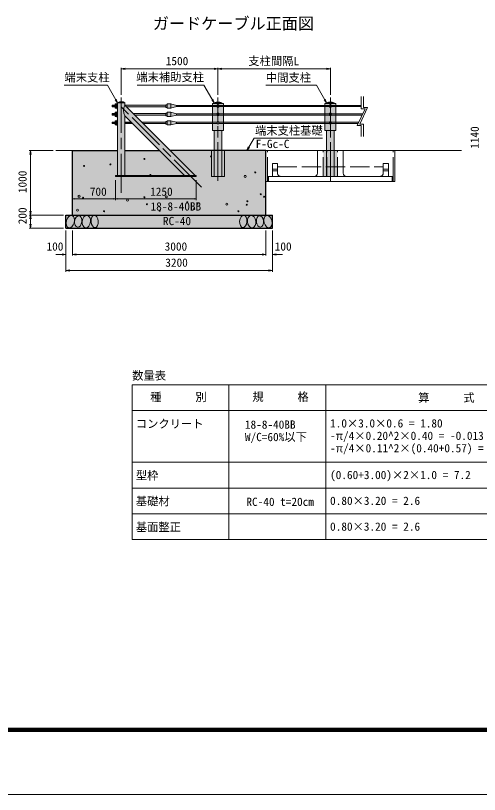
# Model space of a CAD drawing. Units: millimetres at full size, sheet at 1:20, with parts at other scales. Extents: x 0 to 19397, y -2099 to 11880.
# Drawn here: x 9435 to 12313, y 0 to 4828 of the extents above; entities that cross this region are included whole.
import ezdxf
from ezdxf.enums import TextEntityAlignment as Align

# ---------------------------------------------------------------- set-up
doc = ezdxf.new("R2010")
doc.units = ezdxf.units.MM
doc.header["$LTSCALE"] = 20
doc.linetypes.add('CHAIN', pattern=[18.5, 12, -1.5, 3.5, -1.5])
doc.linetypes.add('DASHED', pattern=[7.5, 6, -1.5])
for name, color, linetype, lineweight in [('D-BGD', 8, 'Continuous', 13), ('D-STR', 7, 'Continuous', 30), ('D-STR-STR1', 7, 'DASHED', 13), ('D-TTL', 7, 'Continuous', 100), ('D-計画', 7, 'Continuous', 13), ('V-nasSTD', 11, 'Continuous', 25)]:
    doc.layers.add(name, color=color, linetype=linetype, lineweight=lineweight)
doc.styles.add('ＭＳ ゴシック', font='')
doc.styles.get('ＭＳ ゴシック').set_extended_font_data('MS Gothic')

# ---------------------------------------------------------------- blocks, each defined once
blk = doc.blocks.new('open_arrow')
at = {"color": 0, "linetype": 'Continuous', "lineweight": -2}
blk.add_lwpolyline([(7.5, 1.25), (0, 0), (7.5, -1.25)], dxfattribs=at)

msp = doc.modelspace()

# ---------------------------------------------------------------- hatches: boundary and pattern name
at = {"layer": 'D-BGD'}
msp.add_hatch(color=11, dxfattribs=at).paths.add_polyline_path([(10329.91, 3991.12), (10394.57, 3991.12), (10548.57, 3837.12), (10483.91, 3837.12)])
at = {"layer": 'V-nasSTD'}
h = msp.add_hatch(color=256, dxfattribs=at)
h.paths.add_polyline_path([(10035.56, 4262.12), (10052.72, 4262.12), (10052.72, 4257.04), (10052.72, 4256.22, 0.41421), (10055.12, 4253.82), (10065.2, 4253.82), (10065.2, 4247.92), (10068.28, 4247.92), (10068.28, 4286.32), (10065.2, 4286.32), (10065.2, 4280.42), (10055.12, 4280.42, 0.41421), (10052.72, 4278.02), (10052.72, 4277.2), (10052.72, 4272.12), (10035.56, 4272.12)])
h.paths.add_polyline_path([(10065.2, 4259.44), (10055.12, 4259.44, -0.15261), (10052.72, 4267.12, -0.15261), (10055.12, 4274.8), (10065.2, 4274.8)], flags=16)
h.paths.add_polyline_path([(10065.2, 4259.44), (10055.12, 4259.44, -0.15261), (10052.72, 4267.12, -0.15261), (10055.12, 4274.8), (10065.2, 4274.8)], flags=16)
for points in [[(10114.03, 4287.12, 0.34816), (10068.28, 4287.12)], [(10068.28, 4287.12), (10114.03, 4287.12), (10114.03, 4271.66), (10394.57, 3991.12), (10329.91, 3991.12), (10114.03, 4207), (10114.03, 3991.12), (10068.28, 3991.12)], [(10114.03, 4272.12), (10366.87, 4272.12), (10366.87, 4275.12), (10374.87, 4275.12), (10374.87, 4280.45), (10398.2, 4280.45), (10432.82, 4270.72), (11579.32, 4270.72), (11579.32, 4263.52), (10432.82, 4263.52), (10398.2, 4253.79), (10374.87, 4253.79), (10374.87, 4259.12), (10366.87, 4259.12), (10366.87, 4262.12), (10123.57, 4262.12), (10114.03, 4271.66)], [(10657.14, 4115.12), (10657.14, 4283.12), (10725.14, 4283.12), (10725.14, 4115.12), (10714.06, 4115.12), (10714.06, 3991.12), (10668.22, 3991.12), (10668.22, 4115.12)], [(10714.06, 4283.12), (10714.06, 4287.12, 0.26367), (10668.22, 4287.12), (10668.22, 4283.12)], [(11422.21, 4283.12), (11354.21, 4283.12), (11354.21, 4219.44), (11354.21, 4218.72), (10725.14, 4218.72), (10725.14, 4211.52), (11354.21, 4211.52), (11354.21, 4166.72), (10725.14, 4166.72), (10725.14, 4159.52), (11354.21, 4159.52), (11354.21, 4115.12), (11365.29, 4115.12), (11365.29, 3991.12), (11411.13, 3991.12), (11411.13, 4115.12), (11422.21, 4115.12), (11422.21, 4159.52), (11561.25, 4159.52), (11564.58, 4166.72), (11422.21, 4166.72), (11422.21, 4211.52), (11585.29, 4211.52), (11588.62, 4218.72), (11422.21, 4218.72)], [(11411.13, 4283.12), (11411.13, 4287.12, 0.26367), (11365.29, 4287.12), (11365.29, 4283.12)], [(10657.14, 4218.72), (10432.82, 4218.72), (10398.2, 4228.45), (10374.87, 4228.45), (10374.87, 4223.12), (10366.87, 4223.12), (10366.87, 4220.12), (10165.57, 4220.12), (10175.57, 4210.12), (10366.87, 4210.12), (10366.87, 4207.12), (10374.87, 4207.12), (10374.87, 4201.79), (10398.2, 4201.79), (10432.82, 4211.52), (10657.14, 4211.52)], [(10052.72, 4158.12), (10052.72, 4153.04), (10052.72, 4152.22, 0.41421), (10055.12, 4149.82), (10065.2, 4149.82), (10065.2, 4143.92), (10068.28, 4143.92), (10068.28, 4182.32), (10065.2, 4182.32), (10065.2, 4176.42), (10055.12, 4176.42, 0.41421), (10052.72, 4174.02), (10052.72, 4173.2), (10052.72, 4168.12), (10035.56, 4168.12), (10035.56, 4158.12)], [(10152.91, 4168.12), (10114.03, 4168.12), (10114.03, 4158.12), (10162.91, 4158.12)], [(10657.14, 4166.72), (10432.82, 4166.72), (10398.2, 4176.45), (10374.87, 4176.45), (10374.87, 4171.12), (10366.87, 4171.12), (10366.87, 4168.12), (10217.57, 4168.12), (10227.57, 4158.12), (10366.87, 4158.12), (10366.87, 4155.12), (10374.87, 4155.12), (10374.87, 4149.79), (10398.2, 4149.79), (10432.82, 4159.52), (10657.14, 4159.52)], [(9788.27, 3991.12), (10988.27, 3991.12), (10988.27, 3591.12), (11028.27, 3591.12), (11028.27, 3511.12), (9748.27, 3511.12), (9748.27, 3591.12), (9788.27, 3591.12)], [(11344.27, 3991.12), (11432.27, 3991.12), (11432.27, 3831.12), (11344.27, 3831.12)]]:
    msp.add_hatch(color=256, dxfattribs=at).paths.add_polyline_path(points)
h = msp.add_hatch(color=256, dxfattribs=at)
h.paths.add_polyline_path([(10035.56, 4210.12), (10052.72, 4210.12), (10052.72, 4205.04), (10052.72, 4204.22, 0.41421), (10055.12, 4201.82), (10065.2, 4201.82), (10065.2, 4195.92), (10068.28, 4195.92), (10068.28, 4234.32), (10065.2, 4234.32), (10065.2, 4228.42), (10055.12, 4228.42, 0.41421), (10052.72, 4226.02), (10052.72, 4225.2), (10052.72, 4220.12), (10035.56, 4220.12)])
h.paths.add_polyline_path([(10065.2, 4207.44), (10055.12, 4207.44, -0.15261), (10052.72, 4215.12, -0.15261), (10055.12, 4222.8), (10065.2, 4222.8)], flags=16)
h.paths.add_polyline_path([(10065.2, 4222.8), (10055.12, 4222.8, 0.15261), (10052.72, 4215.12, 0.15261), (10055.12, 4207.44), (10065.2, 4207.44)], flags=16)

# ---------------------------------------------------------------- linework, layer by layer
at = {"layer": 'D-STR', "linetype": 'DASHED', "lineweight": 13}
msp.add_lwpolyline([(11411.13, 3991.12), (11411.13, 3831.12), (11365.41, 3831.12), (11365.41, 3991.12)], dxfattribs=at)
at = {"layer": 'D-STR-STR1', "linetype": 'Continuous'}
for p, q in [((10988.27, 3991.12), (11788.27, 3991.12)), ((10988.27, 3799.12), (10988.27, 3991.12)), ((11308.27, 3991.12), (11308.27, 3851.12)), ((11468.27, 3991.12), (11468.27, 3851.12)), ((11788.27, 3799.12), (11788.27, 3991.12)), ((10998.27, 3831.12), (11778.27, 3831.12)), ((10998.27, 3799.12), (10998.27, 3831.12)), ((11004.67, 3799.12), (11004.67, 3831.12)), ((11771.87, 3799.12), (11771.87, 3831.12)), ((11778.27, 3799.12), (11778.27, 3831.12)), ((10988.27, 3799.12), (11788.27, 3799.12))]:
    msp.add_line(p, q, dxfattribs=at)
at = {"layer": 'D-STR-STR1'}
for p, q in [((10998.27, 3831.12), (10998.27, 3991.12)), ((11344.27, 3831.12), (11344.27, 3991.12)), ((11432.27, 3831.12), (11432.27, 3991.12)), ((11778.27, 3831.12), (11778.27, 3991.12)), ((11028.27, 3831.12), (11028.27, 3911.12)), ((11060.27, 3911.12), (11028.27, 3911.12)), ((11060.27, 3851.12), (11060.27, 3911.12)), ((11716.27, 3911.12), (11748.27, 3911.12)), ((11716.27, 3851.12), (11716.27, 3911.12)), ((11748.27, 3831.12), (11748.27, 3911.12)), ((11028.27, 3876.12), (11060.27, 3876.12)), ((11028.27, 3866.12), (11060.27, 3866.12)), ((11060.27, 3891.12), (11716.27, 3891.12)), ((11716.27, 3876.12), (11748.27, 3876.12)), ((11716.27, 3866.12), (11748.27, 3866.12))]:
    msp.add_line(p, q, dxfattribs=at)
for centre, start, end in [((11080.27, 3851.12), 180, 270), ((11696.27, 3851.12), 270, 0)]:
    msp.add_arc(centre, 20, start, end, dxfattribs=at)
at = {"layer": 'D-STR-STR1', "linetype": 'Continuous'}
for centre, start, end in [((11288.27, 3851.12), 270, 0), ((11488.27, 3851.12), 180, 270)]:
    msp.add_arc(centre, 20, start, end, dxfattribs=at)
at = {"layer": 'D-TTL'}
msp.add_line((400, 400), (16420, 400), dxfattribs=at)
at = {"layer": 'D-計画'}
for p, q in [((10091.14, 4336.45), (10091.14, 4505.01)), ((10091.14, 4497.01), (10691.14, 4497.01)), ((10691.14, 4336.45), (10691.14, 4505.01)), ((10691.14, 4497.01), (11388.21, 4497.01)), ((11388.21, 4336.45), (11388.21, 4505.01)), ((10603.97, 4397.15), (10189.27, 4397.15)), ((10667.49, 4287.12), (10603.97, 4397.15)), ((10667.49, 4287.12), (10652.03, 4305.91)), ((10667.49, 4287.12), (10658.96, 4309.91)), ((11579.32, 4326.98), (11579.32, 4250.53)), ((11594.13, 4326.98), (11594.13, 4258.42)), ((10035.56, 4272.12), (10035.56, 4262.12)), ((10035.56, 4272.12), (10052.72, 4272.12)), ((10035.56, 4262.12), (10052.72, 4262.12)), ((10052.72, 4278.02), (10052.72, 4256.22)), ((10065.2, 4280.42), (10055.12, 4280.42)), ((10065.2, 4274.8), (10055.12, 4274.8)), ((10065.2, 4259.44), (10055.12, 4259.44)), ((10055.12, 4253.82), (10065.2, 4253.82)), ((10068.28, 4286.32), (10065.2, 4286.32)), ((10065.2, 4286.32), (10065.2, 4247.92)), ((10065.2, 4280.42), (10065.2, 4253.82)), ((10068.28, 3837.12), (10068.28, 4287.12)), ((10068.28, 4287.12), (10114.03, 4287.12)), ((10068.28, 4286.32), (10068.28, 4247.92)), ((10114.03, 4271.66), (10114.03, 4287.12)), ((10114.03, 4272.12), (10366.87, 4272.12)), ((10548.57, 3837.12), (10114.03, 4271.66)), ((10123.57, 4262.12), (10366.87, 4262.12)), ((10366.87, 4275.12), (10374.87, 4275.12)), ((10366.87, 4259.12), (10366.87, 4275.12)), ((10366.87, 4259.12), (10374.87, 4259.12)), ((10374.87, 4280.45), (10398.2, 4280.45)), ((10374.87, 4280.45), (10374.87, 4253.79)), ((10374.87, 4253.79), (10398.2, 4253.79)), ((10398.2, 4280.45), (10432.82, 4270.72)), ((10398.2, 4280.45), (10398.2, 4253.79)), ((10432.82, 4263.52), (10398.2, 4253.79)), ((10432.82, 4263.52), (10432.82, 4270.72)), ((10432.82, 4270.72), (10686.14, 4270.72)), ((10432.82, 4263.52), (10686.14, 4263.52)), ((10657.14, 4283.12), (10725.14, 4283.12)), ((10657.14, 4283.12), (10657.14, 4115.12)), ((10668.22, 4287.12), (10714.06, 4287.12)), ((10668.22, 4283.12), (10668.22, 4287.12)), ((10686.14, 4260.12), (10686.14, 4274.12)), ((10696.14, 4274.12), (10686.14, 4274.12)), ((10686.14, 4260.12), (10696.14, 4260.12)), ((10696.14, 4260.12), (10696.14, 4274.12)), ((10696.14, 4270.72), (11486.14, 4270.72)), ((10696.14, 4263.52), (11486.14, 4263.52)), ((10714.06, 4283.12), (10714.06, 4287.12)), ((10725.14, 4283.12), (10725.14, 4115.12)), ((11354.21, 4283.12), (11422.21, 4283.12)), ((11354.21, 4283.12), (11354.21, 4115.12)), ((11365.29, 4287.12), (11411.13, 4287.12)), ((11365.29, 4283.12), (11365.29, 4287.12)), ((11383.21, 4260.12), (11383.21, 4274.12)), ((11393.21, 4274.12), (11383.21, 4274.12)), ((11383.21, 4260.12), (11393.21, 4260.12)), ((11393.21, 4260.12), (11393.21, 4274.12)), ((11393.21, 4270.72), (11579.32, 4270.72)), ((11393.21, 4263.52), (11579.32, 4263.52)), ((11393.21, 4263.52), (11579.32, 4263.52)), ((11411.13, 4283.12), (11411.13, 4287.12)), ((11422.21, 4283.12), (11422.21, 4115.12)), ((11603.32, 4250.53), (11555.32, 4146.69)), ((11618.13, 4258.42), (11570.13, 4154.58)), ((11579.32, 4250.53), (11603.32, 4250.53)), ((11594.13, 4258.42), (11618.13, 4258.42)), ((10035.56, 4220.12), (10035.56, 4210.12)), ((10035.56, 4220.12), (10052.72, 4220.12)), ((10035.56, 4210.12), (10052.72, 4210.12)), ((10052.72, 4226.02), (10052.72, 4204.22)), ((10065.2, 4228.42), (10055.12, 4228.42)), ((10065.2, 4222.8), (10055.12, 4222.8)), ((10065.2, 4207.44), (10055.12, 4207.44)), ((10055.12, 4201.82), (10065.2, 4201.82)), ((10065.2, 4247.92), (10068.28, 4247.92)), ((10065.2, 4234.32), (10065.2, 4195.92)), ((10068.28, 4234.32), (10065.2, 4234.32)), ((10065.2, 4228.42), (10065.2, 4201.82)), ((10068.28, 4234.32), (10068.28, 4195.92)), ((10483.91, 3837.12), (10114.03, 4207)), ((10114.03, 3837.12), (10114.03, 4207)), ((10165.57, 4220.12), (10366.87, 4220.12)), ((10175.57, 4210.12), (10366.87, 4210.12)), ((10366.87, 4207.12), (10366.87, 4223.12)), ((10366.87, 4223.12), (10374.87, 4223.12)), ((10366.87, 4207.12), (10374.87, 4207.12)), ((10374.87, 4228.45), (10398.2, 4228.45)), ((10374.87, 4228.45), (10374.87, 4201.79)), ((10374.87, 4201.79), (10398.2, 4201.79)), ((10398.2, 4228.45), (10398.2, 4201.79)), ((10398.2, 4228.45), (10432.82, 4218.72)), ((10432.82, 4211.52), (10398.2, 4201.79)), ((10432.82, 4211.52), (10432.82, 4218.72)), ((10432.82, 4218.72), (10686.14, 4218.72)), ((10432.82, 4211.52), (10686.14, 4211.52)), ((10686.14, 4208.12), (10686.14, 4222.12)), ((10696.14, 4222.12), (10686.14, 4222.12)), ((10686.14, 4208.12), (10696.14, 4208.12)), ((10696.14, 4208.12), (10696.14, 4222.12)), ((10696.14, 4218.72), (11486.14, 4218.72)), ((10696.14, 4211.52), (11486.14, 4211.52)), ((11383.21, 4208.12), (11383.21, 4222.12)), ((11393.21, 4222.12), (11383.21, 4222.12)), ((11383.21, 4208.12), (11393.21, 4208.12)), ((11393.21, 4208.12), (11393.21, 4222.12)), ((11393.21, 4218.72), (11588.62, 4218.72)), ((11393.21, 4211.52), (11585.29, 4211.52)), ((11422.21, 4218.72), (11588.62, 4218.72)), ((11422.21, 4211.52), (11585.29, 4211.52)), ((10035.56, 4168.12), (10035.56, 4158.12)), ((10035.56, 4168.12), (10052.72, 4168.12)), ((10035.56, 4158.12), (10052.72, 4158.12)), ((10052.72, 4174.02), (10052.72, 4152.22)), ((10065.2, 4176.42), (10055.12, 4176.42)), ((10065.2, 4170.8), (10055.12, 4170.8)), ((10065.2, 4155.44), (10055.12, 4155.44)), ((10065.2, 4195.92), (10068.28, 4195.92)), ((10065.2, 4182.32), (10065.2, 4143.92)), ((10068.28, 4182.32), (10065.2, 4182.32)), ((10065.2, 4176.42), (10065.2, 4149.82)), ((10068.28, 4182.32), (10068.28, 4143.92)), ((10114.03, 4168.12), (10152.91, 4168.12)), ((10114.03, 4158.12), (10162.91, 4158.12)), ((10217.57, 4168.12), (10366.87, 4168.12)), ((10227.57, 4158.12), (10366.87, 4158.12)), ((10366.87, 4155.12), (10366.87, 4171.12)), ((10366.87, 4171.12), (10374.87, 4171.12)), ((10366.87, 4155.12), (10374.87, 4155.12)), ((10374.87, 4176.45), (10398.2, 4176.45)), ((10374.87, 4176.45), (10374.87, 4149.79)), ((10398.2, 4176.45), (10398.2, 4149.79)), ((10398.2, 4176.45), (10432.82, 4166.72)), ((10432.82, 4159.52), (10398.2, 4149.79)), ((10432.82, 4159.52), (10432.82, 4166.72)), ((10432.82, 4166.72), (10686.14, 4166.72)), ((10432.82, 4159.52), (10686.14, 4159.52)), ((10686.14, 4156.12), (10686.14, 4170.12)), ((10696.14, 4170.12), (10686.14, 4170.12)), ((10686.14, 4156.12), (10696.14, 4156.12)), ((10696.14, 4156.12), (10696.14, 4170.12)), ((10696.14, 4166.72), (11486.14, 4166.72)), ((10696.14, 4159.52), (11486.14, 4159.52)), ((11383.21, 4156.12), (11383.21, 4170.12)), ((11393.21, 4170.12), (11383.21, 4170.12)), ((11383.21, 4156.12), (11393.21, 4156.12)), ((11393.21, 4156.12), (11393.21, 4170.12)), ((11393.21, 4166.72), (11564.58, 4166.72)), ((11393.21, 4159.52), (11561.25, 4159.52)), ((11422.21, 4166.72), (11564.58, 4166.72)), ((11422.21, 4159.52), (11561.25, 4159.52)), ((11570.13, 4154.58), (11594.13, 4154.58)), ((11594.13, 4154.58), (11594.13, 4079.31)), ((10055.12, 4149.82), (10065.2, 4149.82)), ((10065.2, 4143.92), (10068.28, 4143.92)), ((10374.87, 4149.79), (10398.2, 4149.79)), ((10657.14, 4115.12), (10725.14, 4115.12)), ((10668.22, 3831.12), (10668.22, 4115.12)), ((10714.06, 3831.12), (10714.06, 4115.12)), ((11354.21, 4115.12), (11422.21, 4115.12)), ((11365.29, 3831.12), (11365.29, 4115.12)), ((11411.13, 3831.12), (11411.13, 4115.12)), ((11555.32, 4146.69), (11579.32, 4146.69)), ((11579.32, 4146.69), (11579.32, 4079.31)), ((9669.21, 3991.12), (9519.29, 3991.12)), ((9527.29, 3991.12), (9527.29, 3591.12)), ((9685.21, 3991.12), (9788.27, 3991.12)), ((10651.14, 3831.12), (10651.14, 3991.12)), ((10731.14, 3831.12), (10731.14, 3991.12)), ((10988.27, 3991.12), (12201.14, 3991.12)), ((11298.21, 3991.12), (11365.35, 3991.12)), ((11478.21, 3991.12), (11411.07, 3991.12)), ((10056.24, 3837.12), (10056.24, 3831.12)), ((10556.27, 3837.12), (10056.24, 3837.12)), ((10556.27, 3831.12), (10056.24, 3831.12)), ((10556.24, 3837.12), (10556.24, 3831.12)), ((10731.14, 3831.12), (10651.14, 3831.12)), ((11365.29, 3831.12), (11411.13, 3831.12)), ((10056.24, 3807.12), (10056.24, 3683.35)), ((10556.27, 3807.12), (10556.27, 3683.35)), ((9788.27, 3691.35), (10056.24, 3691.35)), ((10056.24, 3691.35), (10556.27, 3691.35)), ((9732.27, 3591.12), (9519.29, 3591.12)), ((9527.29, 3591.12), (9527.29, 3511.12)), ((9732.27, 3511.12), (9519.29, 3511.12)), ((9748.27, 3495.12), (9748.27, 3239.58)), ((9788.27, 3495.12), (9788.27, 3339.67)), ((10988.27, 3495.12), (10988.27, 3339.67)), ((11028.27, 3495.12), (11028.27, 3239.58)), ((9748.27, 3347.58), (9684.27, 3347.58)), ((9748.27, 3347.58), (9724.27, 3351.58)), ((9748.27, 3347.58), (9724.27, 3343.58)), ((9788.27, 3347.58), (10988.27, 3347.58)), ((11028.27, 3347.58), (11052.27, 3351.58)), ((11028.27, 3347.58), (11052.27, 3343.58)), ((11028.27, 3347.58), (11092.27, 3347.58)), ((9748.27, 3247.58), (11028.27, 3247.58)), ((10159.26, 2539.32), (13605.96, 2539.32)), ((10159.26, 2539.32), (10159.26, 2379.32)), ((10759.26, 2539.32), (10759.26, 2379.32)), ((11359.26, 2539.32), (11359.26, 2379.32)), ((10159.26, 2379.32), (13605.96, 2379.32)), ((10159.26, 2379.32), (10159.26, 1579.32)), ((10759.26, 2379.32), (10759.26, 1579.32)), ((11359.26, 2379.32), (11359.26, 1579.32)), ((10159.26, 2059.32), (13605.96, 2059.32)), ((10159.26, 1899.32), (13605.96, 1899.32)), ((10159.26, 1739.32), (13605.96, 1739.32)), ((10159.26, 1579.32), (13605.96, 1579.32))]:
    msp.add_line(p, q, dxfattribs=at)
at = {"layer": 'D-計画', "linetype": 'CHAIN'}
for p, q in [((10091.14, 3730.09), (10091.14, 4320.45)), ((10691.14, 3803.16), (10691.14, 4320.45)), ((11388.21, 3803.16), (11388.21, 4320.45)), ((11388.21, 4129.79), (11388.21, 4300.45)), ((10589.16, 3764.2), (10091.14, 4262.22))]:
    msp.add_line(p, q, dxfattribs=at)
at = {"layer": 'D-計画', "lineweight": 30}
for p, q in [((9788.27, 3591.12), (9788.27, 3991.12)), ((9788.27, 3991.12), (10068.28, 3991.12)), ((10114.03, 3991.12), (10329.91, 3991.12)), ((10988.27, 3991.12), (10394.57, 3991.12)), ((10988.27, 3591.12), (10988.27, 3991.12)), ((9748.27, 3511.12), (9748.27, 3591.12)), ((9748.27, 3591.12), (11028.27, 3591.12)), ((11028.27, 3511.12), (11028.27, 3591.12)), ((9748.27, 3511.12), (11028.27, 3511.12))]:
    msp.add_line(p, q, dxfattribs=at)
at = {"layer": 'D-計画'}
for points in [[(10715.14, 4501.01), (10691.14, 4497.01), (10715.14, 4493.01)], [(11364.21, 4493.01), (11388.21, 4497.01), (11364.21, 4501.01)], [(10068.28, 4287.12), (10004.75, 4397.15), (9737.77, 4397.15)], [(11364.87, 4287.12), (11301.34, 4397.15), (10988.35, 4397.15)], [(10052.81, 4305.91), (10068.28, 4287.12), (10059.74, 4309.91)], [(11349.4, 4305.91), (11364.87, 4287.12), (11356.33, 4309.91)], [(10870.45, 3991.12), (10914.69, 4067.73), (11339.25, 4067.73)], [(10878.99, 4013.91), (10870.45, 3991.12), (10885.92, 4009.91)], [(9531.29, 3967.12), (9527.29, 3991.12), (9523.29, 3967.12)], [(9523.29, 3615.12), (9527.29, 3591.12), (9531.29, 3615.12)], [(9812.27, 3351.58), (9788.27, 3347.58), (9812.27, 3343.58)], [(10964.27, 3343.58), (10988.27, 3347.58), (10964.27, 3351.58)], [(9772.27, 3251.58), (9748.27, 3247.58), (9772.27, 3243.58)], [(11004.27, 3243.58), (11028.27, 3247.58), (11004.27, 3251.58)]]:
    msp.add_lwpolyline(points, dxfattribs=at)
for centre, radius in [((10234.63, 3939.25), 3.09), ((10648.36, 3954.67), 3.09), ((9860.15, 3896.05), 3.09), ((10024.19, 3905.31), 3.09), ((10271.68, 3840.52), 3.09), ((10860.21, 3831.26), 6.17), ((10922.66, 3855.94), 3.09), ((10956.63, 3720.19), 3.09), ((9829.14, 3707.63), 6.17), ((9853.98, 3698.59), 3.09), ((10129.65, 3682.94), 6.17), ((10234.63, 3701.67), 3.09), ((10370.48, 3704.76), 6.17), ((10500.16, 3670.82), 3.09), ((10873.26, 3676.77), 3.09), ((10976.97, 3704.76), 3.09), ((9820.02, 3620.9), 6.17), ((10250.07, 3658.26), 3.09), ((10543.38, 3630.16), 3.09), ((10563.66, 3661.56), 3.09), ((10746.46, 3658.26), 6.17), ((10869.47, 3655.39), 3.09), ((9984.05, 3614.73), 3.09), ((10330.34, 3617.82), 3.09), ((10817.69, 3614.73), 3.09)]:
    msp.add_circle(centre, radius, dxfattribs=at)
for centre, radius, start, end in [((10055.12, 4278.02), 2.4, 90, 180), ((10055.12, 4277.2), 2.4, 180, 270), ((10066.21, 4267.12), 13.49, 145.29195, 214.70805), ((10055.12, 4257.04), 2.4, 90, 180), ((10055.12, 4256.22), 2.4, 180, 270), ((10091.15, 4258.25), 36.84, 51.60834, 128.39166), ((10171.16, 4239.33), 65.64, 150.49449, 209.50551), ((10691.14, 4246.68), 46.48, 60.458, 119.542), ((11388.21, 4246.68), 46.48, 60.458, 119.542), ((10055.12, 4226.02), 2.4, 90, 180), ((10055.12, 4225.2), 2.4, 180, 270), ((10066.21, 4215.12), 13.49, 145.29195, 214.70805), ((10055.12, 4205.04), 2.4, 90, 180), ((10055.12, 4204.22), 2.4, 180, 270), ((10055.12, 4174.02), 2.4, 90, 180), ((10055.12, 4173.2), 2.4, 180, 270), ((10066.21, 4163.12), 13.49, 145.29195, 214.70805), ((10055.12, 4153.04), 2.4, 90, 180), ((10055.12, 4152.22), 2.4, 180, 270)]:
    msp.add_arc(centre, radius, start, end, dxfattribs=at)
for centre, major_axis, ratio in [((9774.9, 3550.76), (10.46, 38.15), 0.628112), ((9824.06, 3552.06), (3.66, 35.28), 0.632485), ((9874.52, 3551.28), (3.92, 38.15), 0.687389), ((9926.04, 3551.8), (2.61, -38.15), 0.593383), ((10848.13, 3551.8), (2.61, 38.15), 0.593383), ((10899.65, 3551.28), (-3.92, 38.15), 0.687389), ((10951.84, 3552.06), (3.66, -35.28), 0.632485), ((11001, 3550.76), (-10.46, 38.15), 0.628112)]:
    msp.add_ellipse(centre, major_axis=major_axis, ratio=ratio, dxfattribs=at)
at = {"layer": 'V-nasSTD', "color": 7, "lineweight": 13}
msp.add_line((0, 0), (16820, 0), dxfattribs=at)

# ---------------------------------------------------------------- block references
at = {"layer": 'D-計画'}
for p, xscale, yscale in [((10091.14, 4497.01), 3.2, 3.2), ((9788.27, 3691.35), 1.6, 1.6), ((10056.24, 3691.35), 1.6, 1.6)]:
    msp.add_blockref('open_arrow', p, dxfattribs=dict(at, xscale=xscale, yscale=yscale))
for p, xscale, yscale, rotation in [((10691.14, 4497.01), 3.2, 3.2, 180), ((10056.24, 3691.35), 1.6, 1.6, 180), ((10556.27, 3691.35), 1.6, 1.6, 180), ((9527.29, 3591.12), 3.2, 3.2, 270), ((9527.29, 3511.12), 3.2, 3.2, 90)]:
    msp.add_blockref('open_arrow', p, dxfattribs=dict(at, xscale=xscale, yscale=yscale, rotation=rotation))

# ---------------------------------------------------------------- texts
at = {"layer": 'D-計画', "style": 'ＭＳ ゴシック'}
for s, height, p in [('ガードケーブル正面図', 73.31, (10286.96, 4720.22)), ('1500', 51.32, (10367.14, 4505.01)), ('支柱間隔L', 51.32, (10879.04, 4505.01)), ('端末支柱', 51.32, (9738.83, 4403.38)), ('端末補助支柱', 51.32, (10184.4, 4405.15)), ('中間支柱', 51.32, (10988.35, 4402.25)), ('端末支柱基礎', 51.32, (10920.66, 4073.68)), ('F-Gc-C', 51.32, (10924.84, 3991.29)), ('700', 51.32, (9896.25, 3695.35)), ('1250', 51.32, (10270.25, 3695.35)), ('18-8-40BB', 51.32, (10272.81, 3603.9)), ('RC-40', 51.32, (10349.55, 3513.32)), ('100', 51.32, (9627.59, 3355.58)), ('3000', 51.32, (10360.27, 3355.58)), ('100', 51.32, (11043.13, 3355.58)), ('3200', 51.32, (10364.27, 3255.58)), ('数量表', 51.32, (10158.87, 2555.2)), ('種\u3000\u3000\u3000別', 51.32, (10270.95, 2421.92)), ('規\u3000\u3000\u3000格', 51.32, (10904.39, 2423.39)), ('算\u3000\u3000\u3000式', 51.32, (11932.98, 2417.86)), ('コンクリート', 51.32, (10181.62, 2256.13)), ('18-8-40BB', 51.32, (10858.22, 2251.58)), ('1.0×3.0×0.6 = 1.80', 51.32, (11386.42, 2259.26)), ('W/C=60%以下', 51.32, (10858.22, 2174.58)), ('-π/4×0.20^ 2×0.40 = -0.013', 51.32, (11386.42, 2182.26)), ('-π/4×0.11^ 2×(0.40+0.57) = -0.009', 51.32, (11386.42, 2105.26)), ('型枠', 51.32, (10181.62, 1936.13)), ('(0.60+3.00)×2×1.0 = 7.2', 51.32, (11386.42, 1939.26)), ('基礎材', 51.32, (10181.62, 1776.13)), ('RC-40 t=20cm', 51.32, (10867.43, 1772.94)), ('0.80×3.20 = 2.6', 51.32, (11386.42, 1779.26)), ('基面整正', 51.32, (10181.62, 1616.13)), ('0.80×3.20 = 2.6', 51.32, (11386.42, 1619.26))]:
    msp.add_text(s, height=height, dxfattribs=at).set_placement(p, align=Align.BOTTOM_LEFT)
for s, p in [('1140', (12324.56, 4002.09)), ('1000', (9519.29, 3727.3)), ('200', (9519.29, 3534.12))]:
    msp.add_text(s, height=51.32, rotation=90, dxfattribs=at).set_placement(p, align=Align.BOTTOM_LEFT)

doc.saveas('drawing.dxf')
